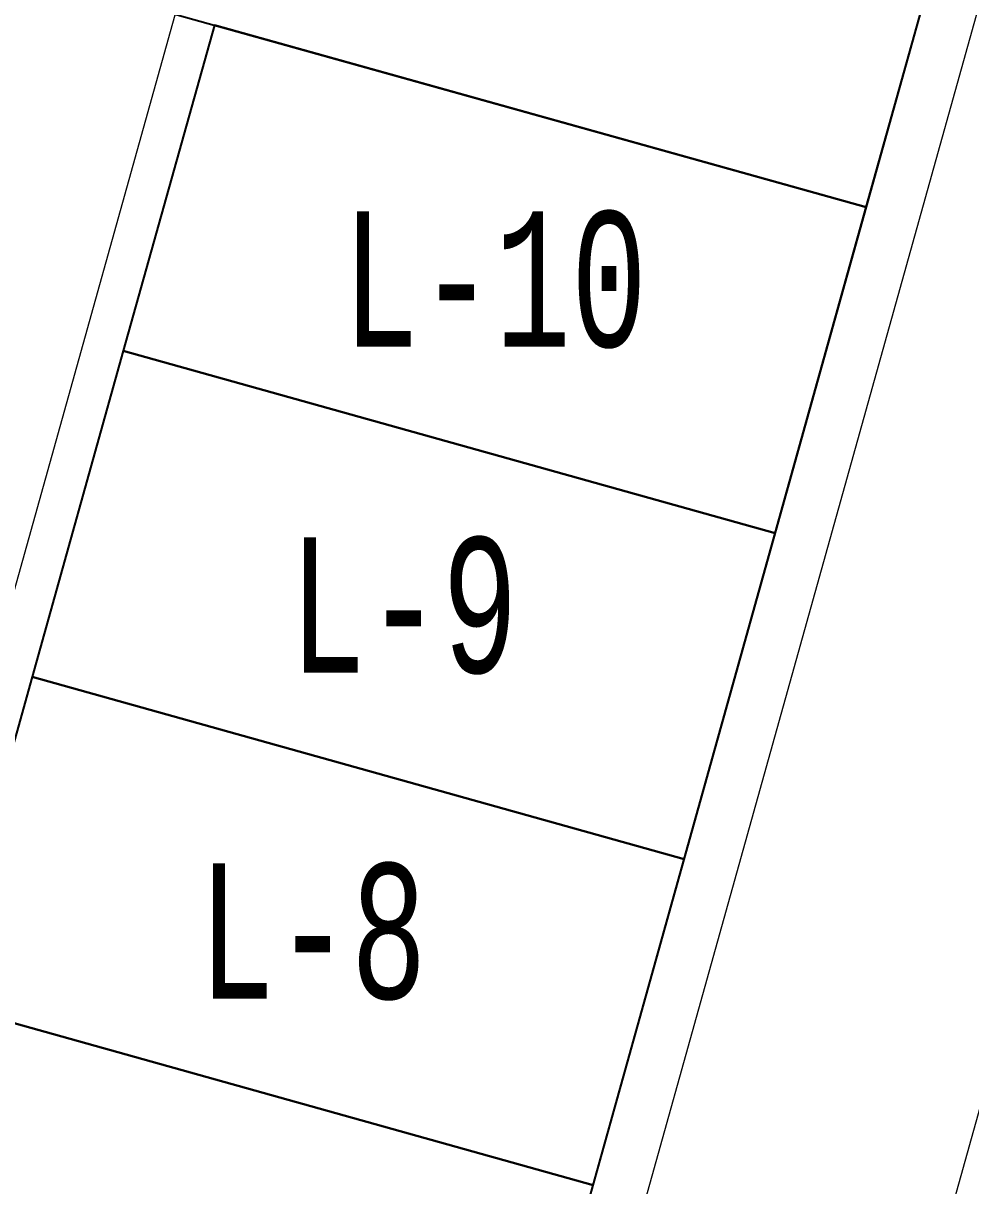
# Model space of a CAD drawing. Header units: millimetres. Extents: x 474016 to 477875, y 2288607 to 2292200.
# Drawn here: x 474489.18 to 474524.17, y 2289300.76 to 2289343.69 of the extents above; entities that cross this region are included whole.
import ezdxf
from ezdxf.enums import TextEntityAlignment as Align

# ---------------------------------------------------------------- set-up
doc = ezdxf.new("R2010")
doc.units = ezdxf.units.MM
doc.header["$LTSCALE"] = 50
doc.layers.add('BANQUETA', color=251, linetype='Continuous', lineweight=5)
doc.layers.add('JARDINES', color=98, linetype='Continuous', lineweight=13)
doc.layers.add('CVL_LOTIF', color=1, linetype='Continuous')
doc.layers.add('MZ Y LT', color=7, linetype='Continuous', lineweight=13, true_color=0x0d2bf2)
doc.styles.add('MONOTXT4', font='MONOTXT4.shx', dxfattribs={"width": 0.55})

msp = doc.modelspace()

# ---------------------------------------------------------------- linework, layer by layer
at = {"layer": 'BANQUETA'}
msp.add_lwpolyline([(474526.277, 2289446.303), (474545.981, 2289430.238, -0.298203), (474547.305, 2289426.061), (474489.146, 2289217.897, -0.414214), (474484.217, 2289215.121), (474462.547, 2289221.176, -0.414214), (474461.159, 2289223.64), (474523.087, 2289445.291, -0.540591)], format="xyb", close=True, dxfattribs=at)
for points in [[(474545.732, 2289427.861), (474486.682, 2289216.509)], [(474496.24, 2289343.626), (474462.604, 2289223.237)]]:
    msp.add_lwpolyline(points, dxfattribs=at)
at = {"layer": 'CVL_LOTIF'}
for points in [[(474523.681, 2289348.938), (474499.603, 2289355.665), (474489.972, 2289358.356), (474486.609, 2289346.317), (474520.318, 2289336.899)], [(474520.318, 2289336.899), (474496.24, 2289343.626), (474492.876, 2289331.587), (474516.954, 2289324.86)], [(474516.954, 2289324.86), (474492.876, 2289331.587), (474489.512, 2289319.548), (474513.59, 2289312.821)], [(474513.59, 2289312.821), (474489.512, 2289319.548), (474486.149, 2289307.509), (474510.227, 2289300.782)]]:
    msp.add_lwpolyline(points, close=True, dxfattribs=at)
msp.add_lwpolyline([(474510.227, 2289300.782), (474486.149, 2289307.509), (474483.284, 2289297.255, -0.053245), (474483.041, 2289295.399), (474506.863, 2289288.743)], format="xyb", close=True, dxfattribs=at)
at = {"layer": 'JARDINES'}
msp.add_lwpolyline([(474533.549, 2289321.079), (474503.317, 2289212.874, -0.633996), (474499.465, 2289213.951), (474529.696, 2289322.155, -0.706587)], format="xyb", close=True, dxfattribs=at)

# ---------------------------------------------------------------- texts
at = {"layer": 'MZ Y LT', "lineweight": 13, "style": 'MONOTXT4', "width": 0.65}
for s, p in [('L-10', (474506.597, 2289334.243)), ('L-9', (474503.233, 2289322.204)), ('L-8', (474499.87, 2289310.165))]:
    msp.add_text(s, height=5, dxfattribs=at).set_placement(p, align=Align.MIDDLE)

doc.saveas('drawing.dxf')
